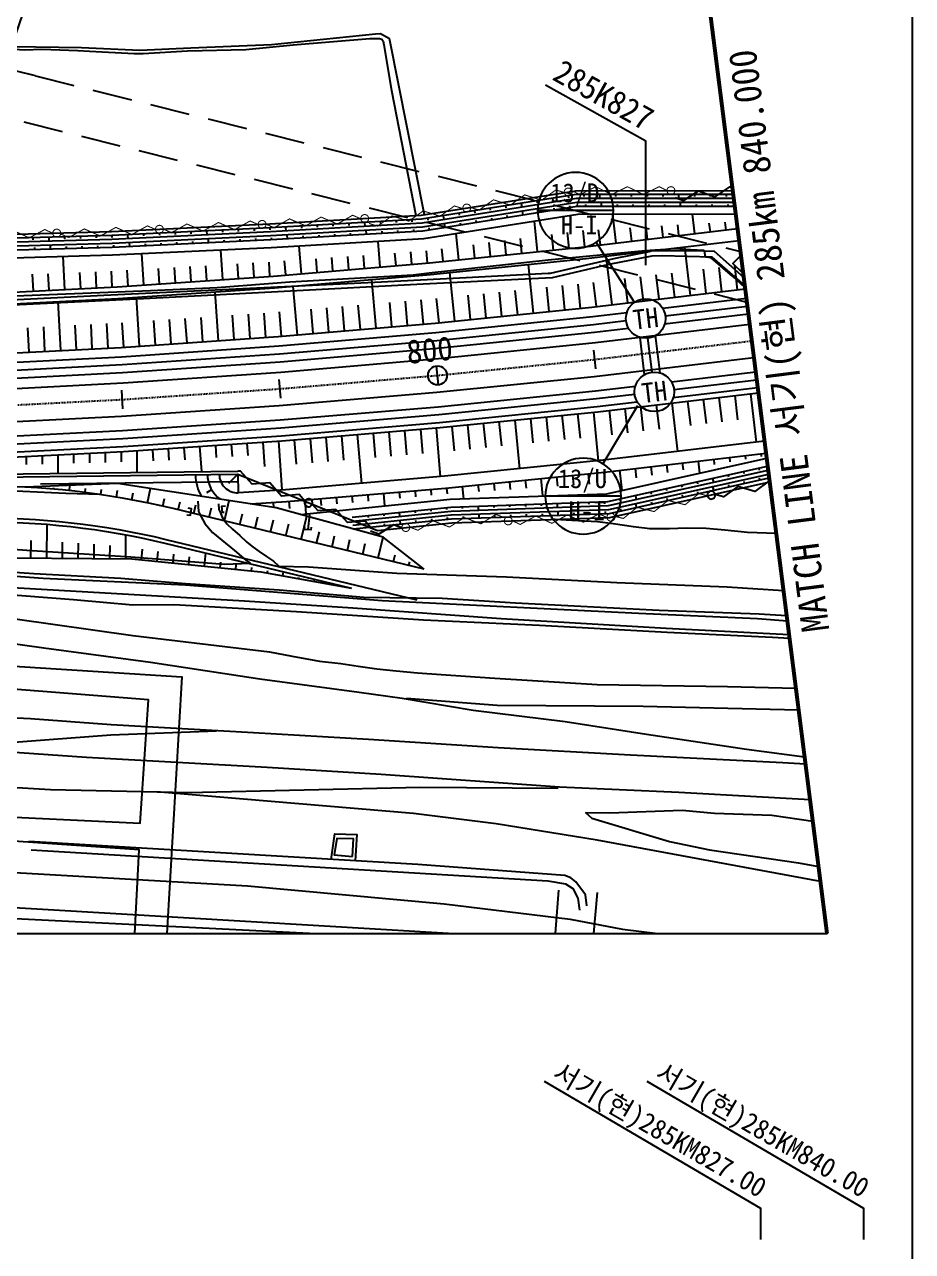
# Model space of a CAD drawing. Header units: millimetres. Extents: x 8678 to 9474, y 1103 to 1809.
# Drawn here: x 9361.6 to 9473.9, y 1363.4 to 1518.6 of the extents above; entities that cross this region are included whole.
import ezdxf
from ezdxf.enums import TextEntityAlignment as Align
from ezdxf.xclip import XClip

# ---------------------------------------------------------------- set-up
doc = ezdxf.new("R2010")
doc.units = ezdxf.units.MM
doc.header["$LTSCALE"] = 10
doc.header["$MEASUREMENT"] = 0
doc.header["$XCLIPFRAME"] = 2
for name, pattern in [('A-CENTR01', [2, 1.25, -0.25, 0.25, -0.25]), ('CENTER', [2, 1.25, -0.25, 0.25, -0.25]), ('DASHED', [0.75, 0.5, -0.25])]:
    doc.linetypes.add(name, pattern=pattern)
for name, color, linetype in [('TN-CABL', 4, 'Continuous'), ('TN-MACL', 6, 'A-CENTR01'), ('TN-MACT', 6, 'Continuous'), ('TN-MANH', 4, 'Continuous'), ('TZ-BASE', 253, 'Continuous'), ('TZ-CABL', 4, 'Continuous'), ('TZ-LEAL', 1, 'Continuous'), ('TZ-LEAT', 3, 'Continuous')]:
    doc.layers.add(name, color=color, linetype=linetype)
doc.layers.add('TX-PAPR', color=2, linetype='Continuous', plot=False)
doc.styles.add('GR', font='GulimChe.ttf')
doc.styles.get("Standard").update_dxf_attribs({"font": 'GulimChe.ttf'})
doc.styles.add('SYMBTEXT', font='GulimChe.ttf')
doc.linetypes.add('ZIGZAG', pattern='A,0.0001,-0.2,[131,ltypeshp.shx,S=0.2,R=0,X=-0.2,Y=0],-0.4,[131,ltypeshp.shx,S=0.2,R=180,X=0.2,Y=0],-0.2', length=0.8001)

# ---------------------------------------------------------------- blocks, each defined once
blk = doc.blocks.new('smd')
at = {"color": 0, "lineweight": -3, "ltscale": 5, "const_width": 0.13}
blk.add_lwpolyline([(0.5, 0, 1), (-0.5, 0, 1)], format="xyb", close=True, dxfattribs=at)
blk.add_lwpolyline([(12.5, 0), (11.5, 0.5), (9.5, -0.5), (7.5, 0.5), (5.5, -0.5), (3.5, 0.5), (1.5, -0.5), (0.5, 0)], dxfattribs=at)
blk = doc.blocks.new('JD-SHSSDFHSH4')
at = {"layer": 'TZ-BASE', "linetype": 'DASHED'}
for p, q in [((608.42, 33.54), (697.61, 11.29)), ((606.96, 27.72), (698.42, 4.91))]:
    blk.add_line(p, q, dxfattribs=at)
at = {"layer": 'TZ-BASE'}
for p, q in [((667.9, 17.08), (667.94, 16.83)), ((669.87, 17.39), (669.95, 16.9)), ((671.85, 17.71), (671.89, 17.46)), ((673.82, 18.02), (673.86, 17.77)), ((675.8, 18.33), (675.84, 18.09)), ((676.05, 16.85), (676.01, 17.1)), ((677.79, 18.5), (677.79, 18.25)), ((678.04, 17), (678.04, 17.25)), ((679.79, 18.5), (679.79, 18)), ((680.04, 17), (680.04, 17.5)), ((681.79, 18.5), (681.79, 18.25)), ((682.04, 17), (682.04, 17.25)), ((683.79, 18.5), (683.79, 18.25)), ((684.04, 17), (684.04, 17.25)), ((685.79, 18.5), (685.79, 18.25)), ((686.04, 17.01), (686.04, 17.26)), ((687.79, 18.51), (687.79, 18.26)), ((688.04, 17.01), (688.04, 17.26)), ((689.79, 18.51), (689.79, 18.01)), ((690.04, 17.01), (690.04, 17.51)), ((691.79, 18.51), (691.79, 18.26)), ((692.04, 17.01), (692.04, 17.26)), ((693.79, 18.51), (693.79, 18.26)), ((694.04, 17.01), (694.04, 17.26)), ((695.79, 18.52), (695.79, 18.27)), ((696.04, 17.02), (696.04, 17.27)), ((660, 15.83), (660.08, 15.33)), ((661.97, 16.14), (662.01, 15.89)), ((663.95, 16.45), (663.99, 16.21)), ((665.92, 16.77), (665.96, 16.52)), ((666.18, 15.29), (666.14, 15.54)), ((668.15, 15.6), (668.11, 15.85)), ((670.13, 15.92), (670.05, 16.41)), ((672.1, 16.23), (672.06, 16.48)), ((674.08, 16.54), (674.04, 16.79)), ((681.89, 12.37), (681.46, 16)), ((691.82, 13.55), (691.53, 16.01)), ((632.07, 14), (632.08, 13.75)), ((634.07, 14.1), (634.08, 13.85)), ((636.07, 14.19), (636.08, 13.94)), ((638.06, 14.29), (638.08, 14.04)), ((640.06, 14.4), (640.09, 13.9)), ((642.06, 14.52), (642.07, 14.27)), ((644.05, 14.63), (644.07, 14.38)), ((646.05, 14.75), (646.06, 14.5)), ((648.05, 14.86), (648.06, 14.61)), ((650.04, 14.98), (650.07, 14.48)), ((650.3, 13.49), (650.27, 13.99)), ((652.04, 15.09), (652.05, 14.84)), ((654.04, 15.21), (654.05, 14.96)), ((656.03, 15.32), (656.05, 15.07)), ((656.29, 13.84), (656.27, 14.09)), ((658.02, 15.52), (658.06, 15.27)), ((658.27, 14.04), (658.24, 14.28)), ((660.25, 14.35), (660.17, 14.84)), ((662.23, 14.66), (662.19, 14.91)), ((664.2, 14.98), (664.16, 15.22)), ((671.95, 11.29), (671.56, 15.13)), ((679.9, 12.13), (679.67, 14.06)), ((683.88, 12.6), (683.67, 14.3)), ((685.86, 12.84), (685.67, 14.42)), ((687.85, 13.08), (687.67, 14.54)), ((689.83, 13.31), (689.67, 14.66)), ((693.81, 13.79), (693.67, 14.9)), ((695.79, 14.02), (695.67, 15.02)), ((608.09, 13.05), (608.1, 12.8)), ((610.09, 13.1), (610.1, 12.6)), ((612.09, 13.16), (612.1, 12.91)), ((614.09, 13.22), (614.1, 12.97)), ((616.09, 13.28), (616.09, 13.03)), ((618.09, 13.33), (618.1, 13.08)), ((620.08, 13.43), (620.11, 12.93)), ((620.34, 11.94), (620.31, 12.44)), ((622.08, 13.52), (622.09, 13.27)), ((624.08, 13.62), (624.09, 13.37)), ((626.08, 13.72), (626.09, 13.47)), ((626.33, 12.23), (626.32, 12.48)), ((628.08, 13.81), (628.09, 13.56)), ((628.33, 12.32), (628.32, 12.57)), ((630.07, 13.91), (630.1, 13.41)), ((630.33, 12.42), (630.3, 12.92)), ((632.32, 12.51), (632.31, 12.76)), ((634.32, 12.61), (634.31, 12.86)), ((636.32, 12.7), (636.31, 12.95)), ((638.32, 12.8), (638.3, 13.05)), ((640.31, 12.91), (640.28, 13.41)), ((642.31, 13.03), (642.3, 13.28)), ((644.31, 13.14), (644.29, 13.39)), ((646.3, 13.26), (646.29, 13.51)), ((648.3, 13.38), (648.29, 13.62)), ((652.04, 9.36), (651.77, 12.57)), ((652.29, 13.61), (652.28, 13.86)), ((654.29, 13.72), (654.28, 13.97)), ((662, 10.27), (661.66, 13.56)), ((665.98, 10.68), (665.8, 12.43)), ((667.97, 10.88), (667.79, 12.69)), ((669.96, 11.08), (669.77, 12.95)), ((673.94, 11.49), (673.74, 13.47)), ((675.93, 11.69), (675.72, 13.72)), ((677.92, 11.9), (677.71, 13.95)), ((608.34, 11.55), (608.34, 11.8)), ((610.34, 11.61), (610.33, 12.11)), ((612.34, 11.67), (612.34, 11.92)), ((614.34, 11.73), (614.33, 11.98)), ((616.34, 11.78), (616.33, 12.03)), ((618.34, 11.84), (618.33, 12.09)), ((622.13, 7.08), (621.86, 11.01)), ((622.34, 12.03), (622.32, 12.28)), ((624.33, 12.13), (624.32, 12.38)), ((632.11, 7.76), (631.85, 11.49)), ((642.08, 8.51), (641.78, 12)), ((654.04, 9.53), (653.9, 11.11)), ((656.03, 9.7), (655.9, 11.25)), ((658.02, 9.87), (657.89, 11.4)), ((660.01, 10.07), (659.85, 11.66)), ((663.99, 10.47), (663.82, 12.17)), ((691.3, 5.74), (690.56, 11.89)), ((612.15, 6.51), (611.93, 10.66)), ((628.12, 7.49), (627.99, 9.39)), ((630.11, 7.63), (629.98, 9.51)), ((634.1, 7.9), (633.98, 9.74)), ((636.1, 8.04), (635.97, 9.86)), ((638.09, 8.17), (637.97, 9.97)), ((640.09, 8.34), (639.94, 10.11)), ((644.07, 8.68), (643.93, 10.39)), ((646.06, 8.85), (645.92, 10.54)), ((648.06, 9.02), (647.92, 10.68)), ((650.05, 9.19), (649.91, 10.82)), ((671.42, 3.5), (670.79, 9.66)), ((681.37, 4.56), (680.63, 10.71)), ((697.25, 6.45), (696.89, 9.53)), ((608.15, 6.3), (608.04, 8.42)), ((610.15, 6.4), (610.04, 8.5)), ((614.14, 6.61), (614.04, 8.66)), ((616.14, 6.71), (616.04, 8.74)), ((618.14, 6.82), (618.04, 8.82)), ((620.14, 6.94), (620, 8.93)), ((624.13, 7.22), (623.99, 9.16)), ((626.12, 7.35), (625.99, 9.28)), ((661.47, 2.49), (660.85, 8.64)), ((683.35, 4.8), (682.99, 7.87)), ((685.34, 5.03), (684.97, 8.11)), ((687.32, 5.27), (686.96, 8.34)), ((689.31, 5.51), (688.94, 8.58)), ((693.28, 5.98), (692.92, 9.05)), ((695.27, 6.22), (694.9, 9.29)), ((641.55, 0.74), (641.02, 6.91)), ((651.51, 1.59), (650.99, 7.76)), ((669.43, 3.3), (669.12, 6.38)), ((673.41, 3.71), (673.1, 6.78)), ((675.4, 3.91), (675.09, 6.99)), ((677.39, 4.11), (677.08, 7.19)), ((679.38, 4.33), (679.01, 7.4)), ((611.62, -1.22), (611.3, 4.96)), ((621.6, -0.66), (621.18, 5.51)), ((631.58, 0.02), (631.15, 6.2)), ((653.51, 1.76), (653.24, 4.85)), ((655.5, 1.93), (655.24, 5.02)), ((657.49, 2.1), (657.23, 5.19)), ((659.48, 2.28), (659.17, 5.36)), ((663.46, 2.69), (663.15, 5.77)), ((665.45, 2.89), (665.14, 5.97)), ((667.44, 3.1), (667.13, 6.17)), ((633.57, 0.16), (633.36, 3.24)), ((635.57, 0.29), (635.36, 3.38)), ((637.56, 0.43), (637.35, 3.52)), ((639.56, 0.57), (639.29, 3.66)), ((643.54, 0.91), (643.28, 4)), ((645.54, 1.08), (645.27, 4.17)), ((647.53, 1.25), (647.27, 4.34)), ((649.52, 1.42), (649.26, 4.51)), ((607.62, -1.43), (607.46, 1.66)), ((609.62, -1.32), (609.46, 1.77)), ((613.61, -1.12), (613.45, 1.97)), ((615.61, -1.01), (615.45, 2.08)), ((617.61, -0.91), (617.45, 2.18)), ((619.6, -0.8), (619.39, 2.29)), ((623.6, -0.53), (623.38, 2.56)), ((625.59, -0.39), (625.38, 2.7)), ((627.59, -0.25), (627.37, 2.83)), ((629.58, -0.12), (629.37, 2.97)), ((699.19, -1.19), (698.89, 1.19)), ((679.31, -3.55), (679.05, -1.16)), ((659.4, -5.57), (659.17, -3.18)), ((639.45, -7.26), (639.26, -4.87)), ((619.47, -8.62), (619.33, -6.22)), ((690.92, -7.62), (691.28, -10.7)), ((692.9, -7.39), (693.27, -10.46)), ((694.89, -7.15), (695.25, -10.23)), ((696.88, -6.92), (697.24, -9.99)), ((698.86, -6.69), (699.59, -12.83)), ((677.01, -9.22), (677.32, -12.3)), ((679, -9.02), (679.62, -15.18)), ((680.99, -8.79), (681.35, -11.87)), ((682.97, -8.56), (683.33, -11.63)), ((684.96, -8.32), (685.32, -11.4)), ((686.95, -8.09), (687.31, -11.16)), ((688.93, -7.86), (689.66, -14)), ((661.09, -10.83), (661.4, -13.9)), ((663.08, -10.62), (663.39, -13.7)), ((665.07, -10.42), (665.38, -13.5)), ((667.06, -10.22), (667.37, -13.3)), ((669.05, -10.02), (669.67, -16.18)), ((671.04, -9.82), (671.35, -12.9)), ((673.03, -9.62), (673.34, -12.7)), ((675.02, -9.42), (675.33, -12.5)), ((643.16, -12.36), (643.42, -15.44)), ((645.15, -12.19), (645.41, -15.28)), ((647.14, -12.02), (647.4, -15.11)), ((649.13, -11.86), (649.65, -18.03)), ((651.13, -11.69), (651.39, -14.77)), ((653.12, -11.52), (653.38, -14.61)), ((655.11, -11.35), (655.37, -14.44)), ((657.11, -11.19), (657.37, -14.27)), ((659.1, -11.02), (659.62, -17.19)), ((621.25, -13.9), (621.26, -16.64)), ((623.21, -13.77), (623.3, -15.19)), ((625.2, -13.63), (625.3, -15.11)), ((627.2, -13.5), (627.3, -15.04)), ((629.19, -13.36), (629.41, -16.54)), ((631.19, -13.23), (631.29, -14.77)), ((633.18, -13.09), (633.29, -14.64)), ((635.18, -12.96), (635.28, -14.5)), ((637.17, -12.82), (637.38, -15.91)), ((639.17, -12.69), (639.59, -18.87)), ((641.16, -12.53), (641.42, -15.61)), ((607.25, -14.64), (607.25, -15.66)), ((609.25, -14.54), (609.25, -15.6)), ((611.25, -14.43), (611.26, -16.75)), ((613.25, -14.33), (613.25, -15.49)), ((615.25, -14.23), (615.25, -15.44)), ((617.25, -14.13), (617.25, -15.38)), ((619.25, -14.03), (619.25, -15.32)), ((690.25, -15.44), (690.35, -16.31)), ((692.24, -15.21), (692.42, -16.75)), ((694.22, -14.98), (694.3, -15.64)), ((696.21, -14.74), (696.28, -15.31)), ((698.2, -14.51), (698.25, -14.97)), ((700.18, -14.27), (700.23, -14.64)), ((579.02, -17.14), (634.02, -16.48)), ((579.03, -17.54), (634.03, -16.88)), ((676.34, -17.01), (676.47, -18.25)), ((678.33, -16.81), (678.46, -18.12)), ((680.32, -16.61), (680.46, -17.98)), ((682.31, -16.38), (682.61, -18.93)), ((684.29, -16.15), (684.43, -17.32)), ((686.28, -15.91), (686.4, -16.98)), ((688.27, -15.68), (688.38, -16.65)), ((696.03, -16.97), (696.08, -17.21)), ((697.98, -16.54), (698.03, -16.78)), ((699.93, -16.1), (699.99, -16.35)), ((608.73, -18.62), (608.73, -18.54)), ((609.04, -18.08), (634.04, -17.78)), ((610.72, -18.77), (610.74, -18.57)), ((612.71, -18.96), (612.78, -18.3)), ((660.42, -18.62), (660.49, -19.34)), ((662.41, -18.42), (662.57, -19.97)), ((664.4, -18.22), (664.49, -19.06)), ((666.39, -18.02), (666.48, -18.93)), ((668.38, -17.82), (668.48, -18.79)), ((670.37, -17.62), (670.48, -18.66)), ((672.36, -17.42), (672.58, -19.63)), ((674.35, -17.22), (674.47, -18.39)), ((690.17, -18.27), (690.22, -18.51)), ((692.12, -17.84), (692.18, -18.08)), ((694.07, -17.4), (694.18, -17.89)), ((694.23, -18.91), (694.12, -18.42)), ((696.18, -18.47), (696.13, -18.23)), ((698.13, -18.04), (698.08, -17.79)), ((700.08, -17.6), (700.03, -17.36)), ((614.7, -19.19), (614.76, -18.7)), ((616.68, -19.46), (616.78, -18.8)), ((618.66, -19.77), (618.8, -18.93)), ((620.63, -20.11), (620.79, -19.25)), ((622.59, -20.5), (622.96, -18.7)), ((624.54, -20.92), (624.76, -19.96)), ((630.7, -18.83), (630.04, -19.22)), ((642.48, -20.13), (642.63, -21.89)), ((644.48, -19.97), (644.55, -20.83)), ((646.47, -19.8), (646.54, -20.64)), ((648.46, -19.63), (648.53, -20.46)), ((650.46, -19.46), (650.52, -20.27)), ((652.45, -19.3), (652.58, -20.88)), ((654.44, -19.13), (654.51, -19.9)), ((656.44, -18.96), (656.5, -19.72)), ((658.43, -18.79), (658.49, -19.53)), ((682.36, -20), (682.41, -20.25)), ((684.31, -19.57), (684.42, -20.06)), ((686.26, -19.14), (686.32, -19.38)), ((688.22, -18.7), (688.27, -18.95)), ((688.37, -20.21), (688.32, -19.96)), ((690.32, -19.77), (690.27, -19.53)), ((692.27, -19.34), (692.22, -19.09)), ((626.49, -21.38), (626.74, -20.35)), ((628.44, -21.85), (628.7, -20.73)), ((630.38, -22.32), (630.67, -21.12)), ((632.32, -22.78), (632.94, -20.22)), ((636.5, -20.58), (636.51, -20.76)), ((638.5, -20.44), (638.54, -21.07)), ((640.49, -20.3), (640.57, -21.2)), ((654.44, -21.69), (654.49, -22.19)), ((656.43, -21.49), (656.46, -21.74)), ((658.42, -21.29), (658.45, -21.54)), ((660.41, -21.09), (660.44, -21.33)), ((662.41, -20.98), (662.42, -21.23)), ((664.41, -20.91), (664.42, -21.41)), ((666.4, -20.84), (666.41, -21.09)), ((668.4, -20.77), (668.41, -21.02)), ((670.4, -20.7), (670.41, -20.95)), ((672.4, -20.64), (672.41, -20.89)), ((674.4, -20.57), (674.42, -21.07)), ((674.55, -22.06), (674.54, -21.56)), ((676.4, -20.5), (676.41, -20.75)), ((678.4, -20.43), (678.41, -20.68)), ((678.55, -21.92), (678.54, -21.67)), ((680.4, -20.36), (680.41, -20.61)), ((680.55, -21.85), (680.54, -21.6)), ((682.51, -21.51), (682.46, -21.26)), ((684.46, -21.07), (684.36, -20.59)), ((686.42, -20.64), (686.36, -20.4)), ((609.84, -27.5), (609.88, -23.21)), ((634.27, -23.25), (634.6, -21.89)), ((636.21, -23.72), (636.56, -22.27)), ((638.16, -24.19), (638.53, -22.66)), ((640.1, -24.66), (640.46, -23.16)), ((642.05, -25.13), (642.75, -22.19)), ((650.46, -22.1), (650.49, -22.35)), ((652.45, -21.9), (652.48, -22.15)), ((652.6, -23.39), (652.58, -23.14)), ((654.59, -23.19), (654.54, -22.69)), ((656.58, -22.98), (656.56, -22.74)), ((658.57, -22.78), (658.55, -22.53)), ((660.56, -22.58), (660.54, -22.33)), ((662.56, -22.48), (662.55, -22.23)), ((664.56, -22.41), (664.54, -21.91)), ((666.56, -22.34), (666.55, -22.09)), ((668.56, -22.27), (668.55, -22.02)), ((670.56, -22.2), (670.55, -21.95)), ((672.55, -22.13), (672.55, -21.88)), ((676.55, -21.99), (676.54, -21.74)), ((619.84, -27.59), (619.87, -24.55)), ((643.99, -25.59), (644.34, -24.15)), ((645.94, -26.06), (646.27, -24.65)), ((650.61, -23.59), (650.59, -23.34)), ((651.77, -27.47), (652.4, -24.83)), ((607.84, -27.49), (607.86, -25.28)), ((611.84, -27.52), (611.86, -25.46)), ((613.84, -27.54), (613.86, -25.58)), ((615.84, -27.55), (615.86, -25.72)), ((617.84, -27.57), (617.86, -25.88)), ((621.84, -27.72), (621.97, -26.36)), ((647.88, -26.53), (648.21, -25.15)), ((649.82, -27), (650.15, -25.65)), ((623.83, -27.92), (623.95, -26.67)), ((625.82, -28.12), (625.93, -27.01)), ((627.81, -28.32), (627.9, -27.34)), ((629.8, -28.52), (629.96, -26.84)), ((653.71, -27.93), (653.92, -27.06)), ((631.79, -28.72), (631.86, -28.02)), ((633.78, -28.92), (633.83, -28.35)), ((635.77, -29.12), (635.81, -28.69)), ((637.75, -29.38), (637.8, -29.06)), ((639.72, -29.73), (639.81, -29.22)), ((655.66, -28.4), (655.76, -27.96)), ((641.69, -30.08), (641.72, -29.88)), ((643.65, -30.43), (643.68, -30.29)), ((645.62, -30.79), (645.64, -30.7)), ((647.59, -31.14), (647.6, -31.11))]:
    blk.add_line(p, q, dxfattribs=at)
at = {"layer": 'TZ-BASE', "linetype": 'Continuous'}
for q in [(632.84, -18.04), (634.05, -19.24)]:
    blk.add_line((634.03, -16.88), q, dxfattribs=at)
at = {"layer": 'TZ-BASE', "lineweight": -3, "ltscale": 5, "flags": 128}
blk.add_lwpolyline([(513.62, 11.08), (537.74, -2.48), (545.69, 2.23), (547.06, 12.74), (561.89, 13.28, -0.019996), (562.25, 13.29), (572.09, 13.24), (579.11, 13.2), (598.43, 13.27), (618.05, 13.83), (638.09, 14.79), (657.22, 15.89), (676.78, 19), (696.63, 19.02)], format="xyb", dxfattribs=at)
at = {"layer": 'TZ-BASE', "lineweight": -3, "ltscale": 5}
for points in [[(689.36, 18.15), (690.41, 17.77), (692.28, 19), (694.39, 18.24), (696.26, 19.47), (696.59, 19.35)], [(642.5, -20.3), (641.76, -19.46), (639.53, -19.64), (638.05, -17.96), (635.82, -18.15), (634.34, -16.47), (634.02, -16.5)], [(701.29, -17.75), (701.22, -17.72), (699.42, -19.05), (697.28, -18.41), (695.48, -19.74), (694.41, -19.42)], [(650.85, -23.66), (650.11, -22.82), (647.88, -23), (646.4, -21.33), (644.17, -21.51), (643.43, -20.67)], [(654.77, -23.67), (653.72, -23.28), (651.84, -24.47), (650.79, -24.08)]]:
    blk.add_lwpolyline(points, dxfattribs=at)
at = {"layer": 'TZ-BASE'}
for points in [[(696.69, 18.52), (676.82, 18.5), (657.27, 15.4), (638.12, 14.29), (618.07, 13.33), (598.44, 12.77), (579.11, 12.7), (572.09, 12.74), (562.25, 12.79, 0.020574), (561.92, 12.78), (535.1, 11.8)], [(696.76, 18.02), (676.86, 18), (657.32, 14.9), (638.14, 13.79), (618.09, 12.83), (598.44, 12.27), (579.11, 12.2), (572.09, 12.24), (562.25, 12.29, 0.021273), (561.95, 12.28), (535.74, 11.33)], [(696.82, 17.52), (696.79, 17.52), (676.9, 17.5), (657.38, 14.4), (638.17, 13.29), (618.11, 12.33), (598.45, 11.77), (579.11, 11.7), (572.09, 11.74), (562.24, 11.79, 0.022139), (561.98, 11.78), (536.39, 10.85)], [(696.88, 17.02), (696.82, 17.02), (676.94, 17), (657.43, 13.9), (638.2, 12.79), (618.13, 11.83), (598.46, 11.27), (579.11, 11.2), (572.08, 11.24), (562.24, 11.29, 0.023254), (562.01, 11.28), (537.03, 10.37)], [(697.01, 16.03), (696.88, 16.02), (677.02, 16), (657.54, 12.91), (638.25, 11.79), (618.17, 10.83), (598.48, 10.27), (579.11, 10.2), (572.08, 10.24), (562.24, 10.29, 0.026978), (562.07, 10.29), (539.66, 9.47)], [(573.86, -21.06), (577.62, -23.18), (600.82, -22.9, -0.062129), (624.8, -25.6), (648.38, -31.28)]]:
    blk.add_lwpolyline(points, format="xyb", dxfattribs=at)
for points in [[(542.65, 4.43), (579.24, 5.13), (589.67, 5.46), (598.98, 5.83), (618.77, 6.85), (638.52, 8.2), (658.25, 9.89), (677.94, 11.9), (697.24, 14.2)], [(286.79, 2.78), (379.66, -1.98), (379.66, -1.98), (382.07, -2.1), (399.64, -3), (419.61, -3.99), (439.59, -4.92), (459.58, -5.76), (479.56, -6.47), (499.55, -7.03), (519.55, -7.4), (539.55, -7.54), (559.55, -7.44), (579.55, -7.05), (590.1, -6.72), (599.53, -6.35), (619.51, -5.32), (639.46, -3.95), (659.39, -2.25), (679.28, -0.22), (698.78, 2.1)], [(286.59, -1.32), (379.46, -6.07), (379.46, -6.07), (382.49, -6.23), (399.43, -7.09), (419.4, -8.08), (439.38, -9.02), (459.36, -9.86), (479.35, -10.58), (499.34, -11.14), (519.34, -11.52), (539.34, -11.68), (559.34, -11.59), (579.34, -11.22), (590.53, -10.88), (599.32, -10.53), (619.3, -9.52), (639.25, -8.17), (659.18, -6.5), (679.08, -4.49), (698.94, -2.15), (699.31, -2.1)], [(635.66, -20.63), (640.17, -20.33), (660.31, -18.63), (680.41, -16.6), (700.47, -14.24), (700.84, -14.19)], [(705.84, -53.58), (702.96, -53.4), (683.69, -52.43), (666.95, -51.48), (650.55, -50.43), (636.01, -49.61), (617.99, -48.58), (607.77, -47.83), (593.69, -47.15), (579.43, -46.24), (554.16, -44.77), (529.33, -43.26)], [(657.6, -28.87), (652.4, -24.83), (638.89, -21.13), (618.79, -18.06), (607.11, -18.52)], [(513.23, -46.41), (533.72, -47.73), (555.94, -48.92), (573.73, -50.05), (591.22, -51.03), (614.88, -52.69), (637.72, -53.96), (652.15, -54.81), (674.73, -56.42), (689.8, -57.11), (706.41, -58.05)], [(519.2, -31.79), (535.69, -32.74), (551.66, -33.71), (564.72, -34.41), (572.02, -34.91), (580.05, -35.51), (587.57, -36.14), (597.75, -37.18), (609.48, -38.86), (622.97, -40.66), (636.82, -42.77), (649.39, -44.47), (654.82, -45.2), (663.81, -46.72), (675.43, -48.18), (685.73, -49.76), (698.37, -51.65), (705.72, -52.65)], [(573.92, -26.1), (579.89, -27.05), (600.29, -27.42), (620.6, -27.59), (636.94, -29.23), (648.38, -31.28)], [(254, -34.69), (261.27, -35.61), (269.2, -36.27), (277.86, -36.85), (284.73, -37.68), (400.6, -44.52), (433.97, -46.34), (468.06, -48.35), (610.34, -56.78), (627.69, -57.15), (657.15, -56.48), (674.53, -56.58)], [(704.97, -46.73), (685.29, -46.26), (666.85, -46.12), (655.37, -45.26)], [(204.6, -47.67), (247.77, -46.65), (254.04, -46.64), (260.79, -46.89), (267.01, -47.39), (287.72, -48.26), (308.09, -49.42), (327.55, -50.54), (347.32, -51.86), (365.21, -52.86), (378.31, -53.68), (380.91, -54.04), (405.86, -55.58), (432.59, -57.05), (446.27, -57.8), (485.03, -60.16), (554.25, -64.3), (635.23, -68.94), (660.14, -71.23), (676.05, -73.19), (682.7, -74.43), (709.12, -77.82)], [(596.34, -51.48), (604.57, -50.88), (617.95, -49.86), (631.32, -49.35)], [(709.38, -81.5), (703.94, -81.72), (693.59, -81.9), (681.83, -81.77), (661.98, -80.82), (633.44, -78.95), (500.54, -71.18), (431.21, -67.09), (303.09, -59.53), (278.05, -58.11), (248.97, -56.62), (228.63, -55.31), (222.27, -54.77)], [(707.72, -68.41), (679.46, -63.19), (666.71, -61.13), (656.23, -59.8), (623.72, -57.06)], [(708.92, -77.85), (672.14, -75.68), (491.56, -64.98), (431.83, -61.4)], [(455.85, -67.09), (519.38, -70.18), (558.7, -72.58), (605.29, -75.49), (641.21, -77.28), (671.81, -79.4), (672.34, -76.47), (597.32, -72.7), (580.11, -71.82), (533.06, -68.84), (516.89, -67.93), (476.99, -65.64), (456.72, -64.4), (455.8, -64.26), (455.85, -67.09)]]:
    blk.add_lwpolyline(points, dxfattribs=at)
at = {"layer": 'TZ-BASE', "flags": 128}
for points in [[(543.53, 2.94), (579.28, 3.63), (589.72, 3.96), (599.05, 4.33), (618.86, 5.35), (638.64, 6.71), (658.39, 8.39), (678.11, 10.41), (697.43, 12.71)], [(379.71, 2.53), (382.43, 2.39), (399.86, 1.5), (419.83, 0.51), (439.79, -0.42), (459.75, -1.26), (479.71, -1.97), (499.66, -2.53), (519.61, -2.9), (539.56, -3.04), (559.49, -2.94), (579.43, -2.55), (589.94, -2.23), (599.33, -1.86), (619.24, -0.83), (639.11, 0.54), (658.97, 2.23), (678.79, 4.25), (698.21, 6.57)], [(379.68, -10.59), (383.72, -10.8), (383.72, -10.8), (399.2, -11.58), (419.19, -12.58), (439.18, -13.51), (459.19, -14.36), (479.21, -15.08), (499.24, -15.64), (519.28, -16.02), (539.33, -16.18), (559.39, -16.09), (579.45, -15.72), (590.68, -15.37), (599.52, -15.03), (619.56, -14.01), (639.59, -12.66), (659.6, -10.98), (679.57, -8.96), (699.51, -6.61), (699.87, -6.56)], [(700.65, -12.7), (700.28, -12.75), (680.24, -15.11), (660.17, -17.14), (640.06, -18.83), (634.05, -19.24)], [(641.95, -21.96), (660.88, -20.03), (680.71, -19.35), (700.93, -14.86)], [(648.47, -22.3), (660.95, -21.03), (680.83, -20.34), (701.05, -15.85)], [(648.52, -22.8), (660.99, -21.53), (680.9, -20.84), (701.12, -16.35)], [(648.57, -23.3), (661.02, -22.03), (680.96, -21.34), (701.18, -16.85)], [(648.63, -23.8), (661.05, -22.53), (681.02, -21.84), (701.24, -17.35)]]:
    blk.add_lwpolyline(points, dxfattribs=at)
at = {"layer": 'TZ-BASE'}
for points, elevation in [([(698.18, 6.77), (696.65, 8.15), (694.18, 10.25), (693.99, 10.41), (693.83, 10.49), (693.28, 10.58), (693.22, 10.59), (693.18, 10.63), (693.08, 11.34), (693.03, 11.39), (692.95, 11.42), (690.49, 11.57), (689.39, 11.65), (685.56, 11.41), (673.29, 10.21), (658.24, 8.57), (656.2, 8.3), (640.62, 7.41), (631.39, 6.72), (622.97, 6.31), (599.39, 5.39)], 36), ([(703.55, -35.48), (699.78, -35.17), (684.71, -34.49), (652.3, -32.88), (627.38, -30.91), (609.4, -30.09), (593.89, -28.93), (582.71, -28.11), (548.34, -26.14), (508.37, -23.43), (486.15, -22), (472.25, -21.32), (461.09, -21.06), (451.45, -20.51), (437.64, -19.62)], 39), ([(703.76, -37.2), (688.22, -36.39), (667.35, -35.17), (648.57, -33.82), (634.87, -32.95), (595.17, -30.68), (575.98, -29.76), (561.54, -28.72), (515.96, -25.97), (503.3, -25.07), (491.25, -24.02), (483.65, -23.69), (469.09, -23.23), (461.39, -22.63), (452.96, -21.96), (445.19, -21.71), (437.37, -21.51)], 40), ([(706.76, -60.83), (701.56, -60.05), (694.33, -59.81), (690.23, -59.43), (681.1, -59.78), (678.04, -59.73), (678.82, -60.4), (688.64, -63.35), (693.71, -64.4), (704.94, -66.04), (707.48, -66.5)], 40)]:
    blk.add_lwpolyline(points, dxfattribs=dict(at, elevation=elevation))
at = {"layer": 'TZ-BASE', "linetype": 'CENTER', "ltscale": 0.001, "flags": 128}
blk.add_lwpolyline([(0, 0), (19.91, 1.85), (39.86, 3.37), (59.82, 4.56), (78.65, 5.37), (79.8, 5.41), (99.79, 5.94), (119.79, 6.17), (139.79, 6.13), (159.79, 5.86), (179.79, 5.39), (199.78, 4.74), (219.76, 3.96), (239.74, 3.07), (259.72, 2.1), (279.69, 1.09), (286.69, 0.73), (382.28, -4.16), (399.53, -5.04), (419.51, -6.03), (439.49, -6.97), (459.47, -7.81), (479.46, -8.52), (499.45, -9.08), (519.45, -9.46), (539.44, -9.61), (559.44, -9.51), (579.44, -9.14), (590.32, -8.8), (599.43, -8.44), (619.4, -7.42), (639.36, -6.06), (659.28, -4.37), (679.18, -2.35), (699.04, 0)], dxfattribs=at)
at = {"layer": 'TZ-BASE', "linetype": 'Continuous'}
for points in [[(628.65, -16.95, 0.134887), (629.44, -19.69, 0.134887)], [(630.17, -16.93, 0.242236), (631.82, -20.05, 0.242236)], [(657.6, -28.87), (625.85, -21.23, 0.062129), (600.76, -18.4), (580.77, -18.64)], [(577.75, -22.67), (600.81, -22.4, -0.062129), (624.92, -25.12), (656.67, -32.76)]]:
    blk.add_lwpolyline(points, format="xyb", dxfattribs=at)
at = {"layer": 'TZ-BASE', "lineweight": -3, "ltscale": 5, "flags": 128}
blk.add_lwpolyline([(634.03, -16.88), (651.67, -23.99), (661.09, -23.03), (681.09, -22.34), (701.31, -17.84)], dxfattribs=at)
at = {"layer": 'TZ-BASE', "lineweight": -3, "ltscale": 5}
for points in [[(643.43, -20.67, 1), (642.5, -20.3, 1)], [(694.41, -19.42, 1), (693.42, -19.6, 1)]]:
    blk.add_lwpolyline(points, format="xyb", close=True, dxfattribs=at)
at = {"layer": 'TZ-BASE'}
for points in [[(657.65, 15.96, 35.4), (653.26, 38.03, 35.54), (653.19, 38.22, 35.57), (652.07, 38.86, 35.76), (651.45, 38.82, 35.77), (638.26, 37.46, 35.87), (628.06, 37.05, 36.04), (621.62, 36.75, 35.61), (614.26, 37.07, 35.61), (605.61, 37.22, 35.49), (605.52, 37.52, 35.52), (607.26, 42.56, 35.56), (611.96, 53.28, 35.61), (614.29, 58.47, 35.61), (616.85, 63.89, 35.6)], [(601.07, 37.19, 35.67), (607.06, 36.82, 35.67), (609.24, 36.91, 35.67), (613.78, 36.74, 35.67), (615.27, 36.64, 35.67), (620.89, 36.37, 35.67), (622.04, 36.36, 35.67), (627.64, 36.68, 35.67), (635.02, 36.86, 35.67), (641.02, 37.44, 35.67), (650.73, 38.25, 35.67), (651.52, 38.24, 35.67), (651.96, 38.27, 35.67), (652.25, 38.16, 35.67), (652.4, 37.91, 35.67), (652.49, 37.47, 35.67), (653.47, 31.67, 35.66)], [(653.47, 31.67, 35.66), (656.54, 15.85, 35.66)], [(698.03, 8.02, 36.2), (694.33, 11.29, 36.2), (691.76, 11.37, 36.2), (686.32, 11.34, 36.24), (686.04, 11.27, 36.24), (681.76, 10.4, 36.25), (675.34, 8.93, 36.25), (673.54, 8.52, 36.25), (673.29, 8.53, 36.25), (662.89, 7.99, 36.25), (651.35, 7.37, 36.25), (636.43, 6.68, 36.25), (617.08, 5.76, 36.1), (601.93, 4.97, 36.11), (591.07, 4.42, 36.11), (584.92, 4.12, 36.11), (581.04, 3.99, 36.11), (575.03, 2.91, 36.11), (566.36, 1.19, 35.98), (560.39, -0.62, 35.98), (553.56, -2.54, 35.98)], [(698.15, 7, 36.19), (694.01, 10.6, 36.19), (687.72, 10.77, 36.19), (686.39, 10.73, 36.19), (680.94, 9.68, 36.24), (673.78, 7.97, 36.24), (657.48, 7.16, 36.3), (639.9, 6.25, 36.18), (622.07, 5.31, 36.13), (591.56, 3.84, 36.15), (584.96, 3.41, 36.15), (581, 3.38, 36.15), (577.61, 2.74, 36.15), (572.33, 1.68, 36.15), (566.43, 0.55, 36.15), (558.61, -1.9, 36.15), (554.49, -3.06, 36.11)], [(697.96, 8.52, 35.91), (696.63, 9.78, 35.91), (697.67, 10.82, 35.84)], [(552.34, -15.35, 36.11), (553.02, -16.59, 36.46), (553.47, -17.27, 36.6), (556.08, -19.5, 37.11), (559.43, -22.04, 38.24), (560.14, -22.53, 38.28), (560.67, -22.82, 38.33), (561.23, -23.02, 38.35), (567.49, -23.63, 38.49), (581.96, -24.65, 38.53), (592.62, -25.39, 38.66), (607.33, -26.49, 38.66), (620.49, -27.34, 38.77), (632.34, -28.27, 38.79), (635.58, -28.15, 38.81)], [(616.62, -19.45, 36.33), (612.27, -19.31, 36.33), (603.15, -18.89, 36.33), (598.78, -18.42, 36.33)], [(531.19, -23.98, 38.41), (546.75, -25.19, 38.45), (558.19, -25.81, 38.49), (567.68, -26.29, 38.52), (577.7, -27.03, 38.6), (586.68, -27.83, 38.62), (597.8, -28.74, 38.62), (608.23, -29.42, 38.74), (619.23, -30.02, 38.77), (627.38, -30.69, 38.86), (639.24, -31.51, 38.9), (649.95, -32.43, 38.92), (659.86, -32.56, 38.92), (669.16, -33.13, 38.92), (687.31, -34.09, 38.97), (699.98, -34.55, 38.99), (703.45, -34.77, 38.95)], [(627.57, -22.02, 36.26), (628.03, -22.04, 36.26), (628.15, -21.25, 36.26), (627.73, -21.17, 36.26)], [(628.97, -20.3, 36.38), (629.05, -21.59, 36.7), (629.33, -22.18, 36.86), (629.84, -23.12, 37.08), (630.82, -24.23, 37.38), (631.98, -25.21, 37.53), (633.62, -26.52, 37.74), (635.05, -27.73, 38.69), (635.58, -28.15, 38.81)], [(631.59, -20.61, 36.33), (631.63, -21.33, 36.57), (631.81, -21.77, 36.63), (632, -22.24, 36.9), (632.27, -22.66, 37.11), (632.64, -23.14, 37.36), (633.36, -23.81, 37.7), (634.28, -24.62, 37.98), (635.11, -25.42, 38.28), (635.81, -25.98, 38.45), (636.42, -26.43, 38.53), (636.74, -26.66, 38.56), (637.66, -27.3, 38.67), (638.53, -27.88, 38.76), (639.21, -28.49, 38.93)], [(632.3, -21.71, 36.26), (632.07, -21.71, 36.26), (632.01, -20.92, 36.26), (632.45, -20.88, 36.26)], [(642.9, -23.89, 36.46), (643.11, -22.01, 35.66)], [(702.13, -24.37, 36.33), (698.49, -24.23, 36.34), (695.63, -23.96, 36.34), (693.26, -23.75, 36.34), (690.75, -23.72, 36.34), (688.64, -23.79, 36.34), (686.13, -23.79, 36.34), (684.08, -23.53, 36.34), (681.5, -23.15, 36.34), (679.54, -22.92, 36.3), (676.29, -22.73, 36.3), (674.15, -22.62, 36.3), (673.77, -22.59, 36.3)], [(521.58, -28.95, 40.21), (541.43, -30.07, 40.14), (558.36, -31.04, 40.1), (569.96, -31.6, 40.1), (580.33, -32.47, 40.19), (590.83, -33.23, 40.19), (605.86, -35.18, 40.22), (620.75, -37.3, 40.22), (638.04, -39.34, 40.22), (640.89, -39.91, 40.22), (644.36, -40.55, 40.22), (647.06, -40.83, 40.22), (649.23, -41.17, 40.22), (651.6, -41.5, 40.22), (654.07, -41.76, 40.22), (656.75, -41.99, 40.22), (659.75, -42.23, 40.22), (666.55, -42.7, 40.22), (679.49, -43.47, 40.22), (695.95, -43.73, 40.22), (704.62, -43.95, 40.18)], [(643.31, -23.57, 36.61), (643.26, -23.91, 36.62), (642.42, -23.86, 36.46), (642.51, -23.49, 36.46)], [(639.21, -28.49, 38.93), (642.95, -28.6, 38.85), (654.14, -29.4, 38.79), (668, -29.87, 38.79), (681.98, -30.57, 38.79), (695.92, -31.11, 38.79), (703.05, -31.59, 38.79)], [(595.17, -31.35, 41.1), (613.21, -32.72, 41.29), (620.72, -33.42, 41.48), (625.94, -33.34, 41.56), (641.46, -34.25, 41.56), (657.51, -35.29, 41.42), (672.18, -35.97, 41.35), (688.33, -36.88, 41.39), (701.66, -37.51, 41.4), (703.82, -37.61, 41.4)], [(643.54, -104.7, 40.03), (623.17, -103.45, 51.54), (619.51, -103.04, 51.5), (621.55, -64.38, 51.39), (602.58, -63.11, 42.1), (603.1, -60.14, 42.02), (621.68, -61.02, 51.34), (622.74, -45.43, 51.41), (604.01, -43.94, 41.79), (604.4, -41.06, 41.79), (626.92, -42.51, 51.45), (623.55, -100.23, 51.43), (644.03, -101.56, 39.85), (643.54, -104.7, 40.03)], [(678.19, -71.49, 40.22), (678.02, -70.11, 40.22), (676.77, -68.43, 40.22), (676.13, -67.94, 40.22), (675.39, -67.66, 40.22), (656.81, -66.27, 40.22), (607.58, -63.34, 40.22)], [(645.81, -65.62, 39.95), (646.31, -62.37, 39.95), (649.09, -62.46, 39.95), (648.87, -65.8, 39.95)], [(648.54, -65.26, 42.33), (648.67, -63.03, 42.33), (646.55, -62.95, 42.33), (646.21, -65.04, 42.33), (648.54, -65.26, 42.33)], [(607.87, -64.42, 39.92), (673.25, -68.32, 39.92), (675.49, -68.69, 39.92), (676.4, -69.3, 39.92), (677.05, -70.51, 39.92), (677.25, -72.05, 39.92)], [(674.6, -69.52, 39.9), (673.97, -77.25, 40.25), (673.19, -84.36, 40.26), (672.44, -104.1, 40.26), (649.17, -102.04, 40.03), (640.76, -101.86, 40.04), (639.4, -101.74, 40.05), (639.99, -90.72, 40.05)], [(679.5, -69.8, 40.05), (678.78, -77.45, 40.13), (678.59, -84.78, 40.18), (678.02, -92.76, 40.19), (677.19, -104.72, 40.27), (692.3, -105.16, 39.92), (710.35, -106.87, 39.72), (711.43, -98.55, 39.61), (711.55, -98.56, 39.61)]]:
    blk.add_polyline3d(points, dxfattribs=at)
blk.add_circle((659.28, -4.37), 1.2, dxfattribs=at)
at = {"layer": 'TZ-BASE', "linetype": 'DASHED'}
blk.add_arc((547.68, -210), 251, 75.9966, 84.9408, dxfattribs=at)
at = {"layer": 'TZ-BASE', "linetype": 'Continuous'}
blk.add_arc((634.03, -16.88), 2.36, 180.6828, 270.6828, dxfattribs=at)
at = {"layer": 'TZ-BASE'}
for p, rotation in [((675.82, 18.84), 189.009445573283), ((688.81, 19.01), 180.0607291899203), ((662.98, 16.81), 189.009445573283), ((650.07, 15.48), 183.3041892752999), ((611.11, 13.63), 181.6426687456193), ((624.1, 14.12), 182.7330864664748), ((637.09, 14.74), 182.7330864664748), ((681.22, -22.31), 12.52348180908149), ((655.27, -23.62), 5.823903294902641), ((668.23, -22.78), 1.979218718085224)]:
    blk.add_blockref('smd', p, dxfattribs=dict(at, rotation=rotation))
blk.add_text('800', height=3, rotation=5.3221, dxfattribs=at).set_placement((655.53, -2.91))
blk = doc.blocks.new('TTTW101-2')
blk.add_line((-6, 0), (6, 0))
blk.add_circle((0, 0), 6)
at = {"style": 'SYMBTEXT'}
for tag, p in [('TTTW_TITLE_1', (0.17, 2.77)), ('TTTW_TITLE_2', (0.17, -2.31))]:
    blk.add_attdef(tag, text='', height=3, dxfattribs=at).set_placement(p, align=Align.MIDDLE_CENTER)
blk = doc.blocks.new('JD-ZSGSG5GJK')
at = {"layer": 'TZ-BASE'}
for p, q in [((676.58, 79.93), (671.75, 87.47)), ((676.99, 66.78), (672.59, 59.46))]:
    blk.add_line(p, q, dxfattribs=at)
at = {"layer": 'TZ-BASE', "flags": 128}
blk.add_lwpolyline([(678.02, 84.57), (678.02, 100.28), (665.36, 107.36)], dxfattribs=at)
at = {"layer": 'TZ-BASE'}
ref = blk.add_blockref('TTTW101-2', (669.15, 91.51), dxfattribs=dict(at, xscale=-0.7999999999995197, yscale=0.7999999999924158, zscale=0.8, rotation=359.9999999981631))
ref.add_attrib('TTTW_TITLE_1', '13/D', dxfattribs={"layer": '0', "height": 2.4, "style": 'SYMBTEXT'}).set_placement((669.04, 93.73), align=Align.MIDDLE_CENTER)
ref.add_attrib('TTTW_TITLE_2', 'H-I', dxfattribs={"layer": '0', "height": 2.4, "style": 'SYMBTEXT'}).set_placement((669.62, 89.66), align=Align.MIDDLE_CENTER)
ref = blk.add_blockref('TTTW101-2', (670.11, 55.35), dxfattribs=dict(at, xscale=-0.7999999999995197, yscale=0.7999999999924158, zscale=0.8, rotation=359.9999999981631))
ref.add_attrib('TTTW_TITLE_1', '13/U', dxfattribs={"layer": '0', "height": 2.4, "style": 'SYMBTEXT'}).set_placement((670.01, 57.57), align=Align.MIDDLE_CENTER)
ref.add_attrib('TTTW_TITLE_2', 'H-I', dxfattribs={"layer": '0', "height": 2.4, "style": 'SYMBTEXT'}).set_placement((670.58, 53.5), align=Align.MIDDLE_CENTER)
at = {"layer": 'TZ-BASE', "style": 'GR'}
blk.add_text('285K827', height=3, rotation=330.7613, dxfattribs=at).set_placement((666.06, 108.12))
blk = doc.blocks.new('TZMH101')
at = {"linetype": 'Continuous'}
blk.add_circle((0, 0), 2.5, dxfattribs=at)
at = {"style": 'SYMBTEXT'}
blk.add_attdef('TZMH_TITLE', text='', height=2.5, dxfattribs=at).set_placement((0, 0), align=Align.MIDDLE_CENTER)

msp = doc.modelspace()

# ---------------------------------------------------------------- linework, layer by layer
at = {"layer": 'TN-CABL', "linetype": 'ZIGZAG', "ltscale": 0.5}
msp.add_line((9440.94, 1474.63), (9440.43, 1478.94), dxfattribs=at)
for points in [[(9453.01, 1482.95), (9442.62, 1481.71)], [(9437.66, 1481.12), (9433.55, 1480.63), (9413.7, 1478.6), (9393.81, 1476.91), (9373.89, 1475.54), (9353.95, 1474.51), (9344.54, 1474.14), (9334.01, 1473.81), (9314.04, 1473.43), (9294.07, 1473.32), (9292.46, 1473.33)], [(9443.72, 1472.44), (9453.82, 1473.63), (9454.19, 1473.68)], [(9292, 1464.08), (9293.86, 1464.07), (9313.89, 1464.16), (9333.93, 1464.53), (9345.15, 1464.88), (9353.97, 1465.22), (9373.99, 1466.23), (9393.99, 1467.58), (9413.96, 1469.27), (9433.91, 1471.28), (9438.75, 1471.85)]]:
    msp.add_lwpolyline(points, dxfattribs=at)
at = {"layer": 'TN-MACL', "const_width": 0.5}
msp.add_lwpolyline([(9463.08, 1403.59), (9444.05, 1553.59)], dxfattribs=at)
at = {"layer": 'TX-PAPR'}
msp.add_lwpolyline([(8677.89, 1103.05), (9473.89, 1103.05), (9473.89, 1619.05), (8677.89, 1619.05)], close=True, dxfattribs=at)
msp.add_lwpolyline([(8762.12, 1403.59), (9463.08, 1403.59), (9444.05, 1553.59), (8746.92, 1553.59), (8762.12, 1403.59)], dxfattribs=at)
at = {"layer": 'TZ-CABL'}
for p, q in [((9439.97, 1474.3), (9439.42, 1479.03)), ((9441.96, 1474.54), (9441.4, 1479.26))]:
    msp.add_line(p, q, dxfattribs=at)
at = {"layer": 'TZ-CABL', "flags": 128}
for points in [[(9452.89, 1483.94), (9442.3, 1482.68)], [(9453.01, 1482.95), (9442.62, 1481.71)], [(9437.75, 1482.14), (9433.44, 1481.63), (9413.6, 1479.6), (9393.73, 1477.91), (9373.83, 1476.54), (9353.91, 1475.51), (9344.51, 1475.14), (9333.98, 1474.81), (9314.03, 1474.43), (9294.07, 1474.32), (9292.26, 1474.34)], [(9437.66, 1481.12), (9433.55, 1480.63), (9413.7, 1478.6), (9393.81, 1476.91), (9373.89, 1475.54), (9353.95, 1474.51), (9344.54, 1474.14), (9334.01, 1473.81), (9314.04, 1473.43), (9294.07, 1473.32), (9292.46, 1473.33)], [(9453.13, 1481.96), (9442.54, 1480.7)], [(9437.98, 1480.15), (9433.66, 1479.64), (9413.79, 1477.61), (9393.88, 1475.91), (9373.95, 1474.55), (9354, 1473.51), (9344.58, 1473.14), (9334.03, 1472.81), (9314.06, 1472.43), (9294.07, 1472.32), (9292.25, 1472.34)], [(9443.39, 1473.4), (9453.69, 1474.62), (9454.05, 1474.67)], [(9443.72, 1472.44), (9453.82, 1473.63), (9454.19, 1473.68)], [(9291.8, 1465.09), (9293.86, 1465.07), (9313.88, 1465.16), (9333.9, 1465.53), (9345.11, 1465.87), (9353.93, 1466.22), (9373.93, 1467.23), (9393.91, 1468.58), (9413.87, 1470.26), (9433.8, 1472.27), (9438.84, 1472.87)], [(9292, 1464.08), (9293.86, 1464.07), (9313.89, 1464.16), (9333.93, 1464.53), (9345.15, 1464.88), (9353.97, 1465.22), (9373.99, 1466.23), (9393.99, 1467.58), (9413.96, 1469.27), (9433.91, 1471.28), (9438.75, 1471.85)], [(9443.63, 1471.42), (9453.94, 1472.63), (9454.32, 1472.68)], [(9291.79, 1463.09), (9293.85, 1463.07), (9313.9, 1463.16), (9333.95, 1463.53), (9345.18, 1463.88), (9354.02, 1464.22), (9374.05, 1465.24), (9394.06, 1466.59), (9414.06, 1468.27), (9434.02, 1470.29), (9439.08, 1470.88)]]:
    msp.add_lwpolyline(points, dxfattribs=at)
at = {"layer": 'TZ-LEAL'}
for points in [[(9427.3, 1384.9), (9454.68, 1368.87), (9454.68, 1364.87)], [(9440.3, 1384.9), (9467.68, 1368.87), (9467.68, 1364.87)]]:
    msp.add_lwpolyline(points, dxfattribs=at)

# ---------------------------------------------------------------- block references
at = {"layer": 'TN-MANH'}
for p, rotation in [((9440.14, 1481.42), 6.719183536874314), ((9441.23, 1472.14), 6.719183536874467)]:
    msp.add_blockref('TZMH101', p, dxfattribs=dict(at, rotation=rotation)).add_auto_attribs({'TZMH_TITLE': 'TH'})
at = {"layer": 'TZ-BASE'}
ref = msp.add_blockref('JD-SHSSDFHSH4', (8754.52, 1478.59), dxfattribs=at)
XClip(ref).set_block_clipping_path([(7.6006922949, -75), (708.5594906188, -74.9999999999), (689.5251147495, 75.0000000001), (-7.600692294, 75)])
msp.add_blockref('JD-ZSGSG5GJK', (8762.12, 1403.59), dxfattribs=at)

# ---------------------------------------------------------------- texts
at = {"layer": 'TN-MACT'}
msp.add_text('MATCH LINE 서기(현) 285km 840.000', height=3.5, rotation=97.2319, dxfattribs=at).set_placement((9456.98, 1478.58), align=Align.MIDDLE_CENTER)
at = {"layer": 'TZ-LEAT'}
for s, p in [('서기(현)285KM827.00', (9441.29, 1377.7)), ('서기(현)285KM840.00', (9454.29, 1377.7))]:
    msp.add_text(s, height=2.5, rotation=330, dxfattribs=at).set_placement(p, align=Align.CENTER)

doc.saveas('drawing.dxf')
